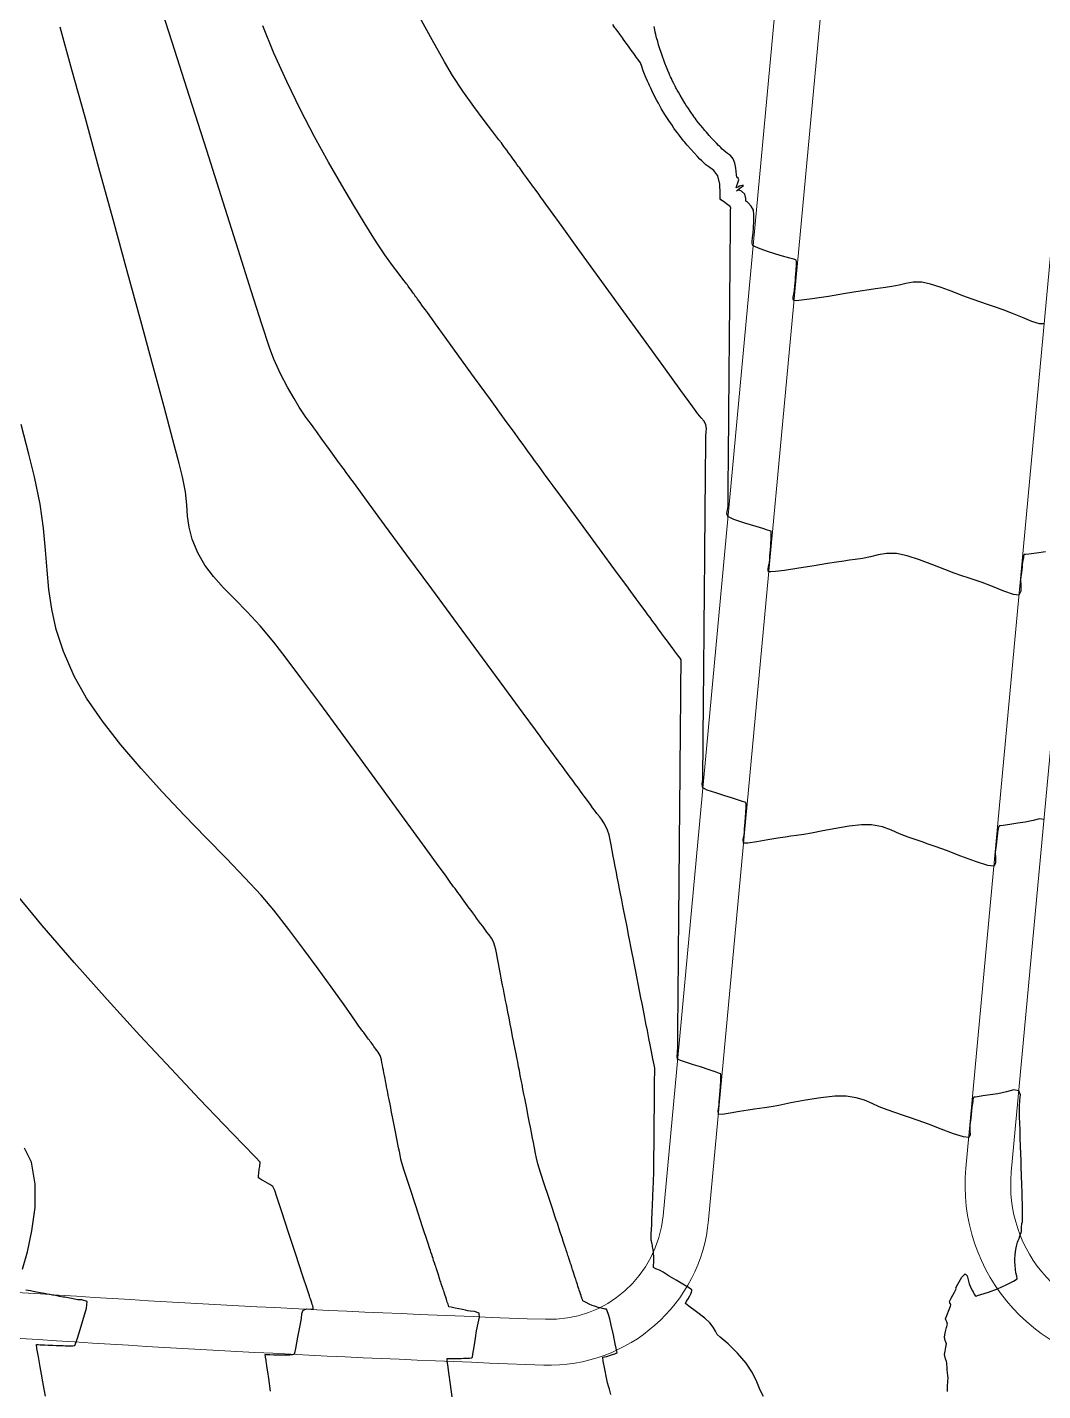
# Model space of a CAD drawing. Header units: millimetres. Extents: x 340454 to 342791, y 6993867 to 6995092.
# Drawn here: x 341503.4 to 341547.8, y 6994503.4 to 6994563.1 of the extents above; entities that cross this region are included whole.
import ezdxf

# ---------------------------------------------------------------- set-up
doc = ezdxf.new("R2010")
doc.units = ezdxf.units.MM
doc.header["$LTSCALE"] = 10
for name, color, linetype in [('T-HM-CURVA_INTERMEDIARIA', 45, 'Continuous'), ('T-HM-CURVA_MESTRA', 20, 'Continuous'), ('URB-Calçadas', 2, 'Continuous'), ('URB-Quadras', 3, 'Continuous')]:
    doc.layers.add(name, color=color, linetype=linetype)

msp = doc.modelspace()

# ---------------------------------------------------------------- linework, layer by layer
at = {"layer": 'T-HM-CURVA_INTERMEDIARIA', "color": 45, "linetype": 'Continuous', "lineweight": -3, "flags": 128}
for points, elevation in [([(341535.587, 6994503.133), (341535.439, 6994503.415), (341535.29, 6994503.766), (341535.101, 6994504.164), (341534.834, 6994504.591), (341534.455, 6994505.031), (341534.036, 6994505.435), (341533.697, 6994505.731), (341533.556, 6994505.848), (341533.523, 6994505.903), (341533.483, 6994505.985), (341533.384, 6994506.165), (341533.244, 6994506.36), (341533.012, 6994506.559), (341532.652, 6994506.829), (341532.32, 6994507.077), (341532.17, 6994507.207), (341532.214, 6994507.303), (341532.291, 6994507.406), (341532.36, 6994507.536), (341532.404, 6994507.623), (341532.433, 6994507.691), (341532.452, 6994507.753), (341532.453, 6994507.805), (341532.403, 6994507.834), (341532.298, 6994507.897), (341532.052, 6994508.046), (341531.759, 6994508.223), (341531.463, 6994508.403), (341531.196, 6994508.565), (341531.028, 6994508.663), (341530.874, 6994508.723), (341530.771, 6994508.779), (341530.768, 6994508.88), (341530.787, 6994508.996), (341530.787, 6994509.157), (341530.785, 6994509.279), (341530.777, 6994509.369), (341530.768, 6994509.464), (341530.757, 6994509.565), (341530.745, 6994509.628), (341530.735, 6994509.681), (341530.723, 6994509.738), (341530.71, 6994509.802), (341530.695, 6994509.874), (341530.678, 6994509.926), (341530.663, 6994509.978), (341530.665, 6994510.05), (341530.669, 6994510.129), (341530.672, 6994510.2), (341530.675, 6994510.27), (341530.682, 6994510.431), (341530.692, 6994510.668), (341530.7, 6994510.856), (341530.705, 6994510.978), (341530.709, 6994511.075), (341530.713, 6994511.154), (341530.715, 6994511.212), (341530.718, 6994511.27), (341530.725, 6994511.441), (341530.733, 6994511.642), (341530.738, 6994511.747), (341530.742, 6994511.853), (341530.749, 6994512.008), (341530.754, 6994512.136), (341530.757, 6994512.203), (341530.76, 6994512.271), (341530.769, 6994512.478), (341530.778, 6994512.693), (341530.782, 6994512.781), (341530.785, 6994512.853), (341530.786, 6994512.906), (341530.786, 6994512.959), (341530.787, 6994513.101), (341530.789, 6994513.272), (341530.79, 6994513.375), (341530.791, 6994513.477), (341530.793, 6994513.703), (341530.796, 6994514.068), (341530.798, 6994514.276), (341530.798, 6994514.349), (341530.799, 6994514.423), (341530.801, 6994514.655), (341530.805, 6994515.058), (341530.807, 6994515.279), (341530.807, 6994515.376), (341530.81, 6994515.616), (341530.813, 6994516.049), (341530.815, 6994516.283), (341530.816, 6994516.334), (341530.818, 6994516.569), (341530.822, 6994517.013), (341530.824, 6994517.286), (341530.828, 6994517.393), (341530.826, 6994517.498), (341530.801, 6994517.643), (341530.747, 6994517.911), (341530.682, 6994518.233), (341530.625, 6994518.526), (341530.57, 6994518.804), (341530.504, 6994519.142), (341530.442, 6994519.46), (341530.392, 6994519.714), (341530.331, 6994520.025), (341530.27, 6994520.336), (341530.222, 6994520.582), (341530.162, 6994520.886), (341530.103, 6994521.188), (341530.056, 6994521.428), (341529.998, 6994521.723), (341529.941, 6994522.018), (341529.895, 6994522.251), (341529.838, 6994522.539), (341529.782, 6994522.826), (341529.738, 6994523.054), (341529.683, 6994523.334), (341529.628, 6994523.613), (341529.584, 6994523.836), (341529.531, 6994524.109), (341529.478, 6994524.381), (341529.435, 6994524.598), (341529.383, 6994524.864), (341529.331, 6994525.13), (341529.289, 6994525.341), (341529.238, 6994525.601), (341529.188, 6994525.86), (341529.147, 6994526.066), (341529.098, 6994526.32), (341529.048, 6994526.572), (341529.009, 6994526.773), (341528.96, 6994527.021), (341528.916, 6994527.279), (341528.882, 6994527.487), (341528.826, 6994527.706), (341528.756, 6994527.91), (341528.686, 6994528.07), (341528.593, 6994528.24), (341528.494, 6994528.393), (341528.402, 6994528.509), (341528.293, 6994528.648), (341528.19, 6994528.788), (341528.108, 6994528.9), (341528.009, 6994529.034), (341527.911, 6994529.167), (341527.833, 6994529.273), (341527.739, 6994529.401), (341527.646, 6994529.527), (341527.572, 6994529.628), (341527.483, 6994529.75), (341527.359, 6994529.918), (341527.239, 6994530.082), (341527.12, 6994530.242), (341527.006, 6994530.398), (341526.893, 6994530.551), (341526.784, 6994530.7), (341526.676, 6994530.846), (341526.572, 6994530.988), (341526.469, 6994531.129), (341526.369, 6994531.264), (341526.27, 6994531.399), (341526.175, 6994531.528), (341526.08, 6994531.657), (341525.989, 6994531.78), (341525.9, 6994531.901), (341525.811, 6994532.022), (341525.602, 6994532.307), (341525.062, 6994533.041), (341524.265, 6994534.125), (341523.285, 6994535.458), (341522.195, 6994536.94), (341521.069, 6994538.471), (341519.981, 6994539.951), (341519.004, 6994541.279), (341518.213, 6994542.355), (341517.68, 6994543.08), (341517.48, 6994543.352), (341517.415, 6994543.441), (341517.355, 6994543.524), (341517.296, 6994543.605), (341517.241, 6994543.681), (341517.189, 6994543.753), (341517.136, 6994543.826), (341516.958, 6994544.07), (341516.592, 6994544.576), (341516.23, 6994545.075), (341516.065, 6994545.302), (341516.033, 6994545.346), (341515.989, 6994545.406), (341515.947, 6994545.464), (341515.909, 6994545.517), (341515.873, 6994545.566), (341515.842, 6994545.61), (341515.789, 6994545.682), (341515.752, 6994545.733), (341515.692, 6994545.809), (341515.558, 6994545.988), (341515.408, 6994546.207), (341515.268, 6994546.429), (341515.038, 6994546.808), (341514.752, 6994547.308), (341514.444, 6994547.891), (341514.149, 6994548.521), (341513.965, 6994549.035), (341513.627, 6994550.062), (341513.16, 6994551.522), (341512.586, 6994553.33), (341511.931, 6994555.404), (341511.217, 6994557.663), (341510.469, 6994560.024), (341509.71, 6994562.403), (341508.965, 6994564.719)], 702), ([(341543.646, 6994503.35), (341543.638, 6994503.426), (341543.645, 6994503.563), (341543.659, 6994503.795), (341543.665, 6994503.95), (341543.657, 6994504.055), (341543.646, 6994504.16), (341543.632, 6994504.316), (341543.621, 6994504.434), (341543.613, 6994504.514), (341543.614, 6994504.602), (341543.599, 6994504.668), (341543.559, 6994504.772), (341543.514, 6994504.965), (341543.533, 6994505.115), (341543.573, 6994505.289), (341543.591, 6994505.439), (341543.545, 6994505.587), (341543.502, 6994505.734), (341543.536, 6994505.921), (341543.602, 6994506.15), (341543.637, 6994506.29), (341543.605, 6994506.405), (341543.574, 6994506.483), (341543.557, 6994506.535), (341543.613, 6994506.679), (341543.716, 6994506.943), (341543.772, 6994507.087), (341543.784, 6994507.136), (341543.767, 6994507.185), (341543.749, 6994507.235), (341543.728, 6994507.294), (341543.805, 6994507.436), (341543.948, 6994507.695), (341544.026, 6994507.836), (341544.005, 6994507.886), (341544.091, 6994508.049), (341544.268, 6994508.346), (341544.42, 6994508.499), (341544.495, 6994508.41), (341544.54, 6994508.231), (341544.586, 6994508.06), (341544.679, 6994507.862), (341544.73, 6994507.762), (341544.757, 6994507.709), (341544.782, 6994507.662), (341544.81, 6994507.616), (341544.857, 6994507.558), (341544.895, 6994507.525), (341544.948, 6994507.548), (341545.093, 6994507.591), (341545.429, 6994507.699), (341545.822, 6994507.847), (341546.208, 6994508.017), (341546.534, 6994508.179), (341546.689, 6994508.286), (341546.679, 6994508.404), (341546.635, 6994508.541), (341546.614, 6994508.686), (341546.599, 6994508.86), (341546.592, 6994509.02), (341546.595, 6994509.173), (341546.604, 6994509.322), (341546.621, 6994509.47), (341546.651, 6994509.644), (341546.678, 6994509.769), (341546.711, 6994509.879), (341546.738, 6994509.959), (341546.772, 6994510.048), (341546.805, 6994510.144), (341546.836, 6994510.238), (341546.862, 6994510.306), (341546.882, 6994510.356), (341546.885, 6994510.524), (341546.889, 6994510.695), (341546.92, 6994510.771), (341546.923, 6994510.897), (341546.926, 6994511.125), (341546.928, 6994511.254), (341546.929, 6994511.307), (341546.93, 6994511.355), (341546.928, 6994511.425), (341546.922, 6994511.591), (341546.916, 6994511.776), (341546.914, 6994511.852), (341546.911, 6994511.928), (341546.907, 6994512.079), (341546.896, 6994512.4), (341546.884, 6994512.783), (341546.87, 6994513.186), (341546.859, 6994513.539), (341546.854, 6994513.697), (341546.851, 6994513.79), (341546.843, 6994514.041), (341546.828, 6994514.494), (341546.82, 6994514.739), (341546.818, 6994514.798), (341546.816, 6994514.852), (341546.81, 6994515.032), (341546.798, 6994515.42), (341546.785, 6994515.805), (341546.81, 6994516.096), (341546.837, 6994516.334), (341546.762, 6994516.507), (341546.544, 6994516.545), (341546.227, 6994516.465), (341545.842, 6994516.375), (341545.515, 6994516.329), (341545.193, 6994516.283), (341544.948, 6994516.248), (341544.849, 6994516.234), (341544.798, 6994516.237), (341544.77, 6994516.171), (341544.756, 6994516.107), (341544.744, 6994516.04), (341544.731, 6994515.958), (341544.72, 6994515.874), (341544.709, 6994515.786), (341544.692, 6994515.631), (341544.657, 6994515.309), (341544.623, 6994515.001), (341544.624, 6994514.774), (341544.63, 6994514.586), (341544.564, 6994514.464), (341544.344, 6994514.491), (341543.907, 6994514.633), (341543.359, 6994514.837), (341542.808, 6994515.047), (341542.358, 6994515.212), (341541.975, 6994515.341), (341541.677, 6994515.442), (341541.379, 6994515.543), (341540.996, 6994515.673), (341540.655, 6994515.808), (341540.339, 6994515.953), (341540.014, 6994516.092), (341539.648, 6994516.206), (341539.209, 6994516.278), (341538.714, 6994516.274), (341538.093, 6994516.204), (341537.425, 6994516.096), (341536.787, 6994515.976), (341536.258, 6994515.871), (341535.917, 6994515.809), (341535.636, 6994515.769), (341535.418, 6994515.738), (341535.2, 6994515.707), (341534.919, 6994515.667), (341534.536, 6994515.604), (341534.121, 6994515.53), (341533.777, 6994515.479), (341533.611, 6994515.481), (341533.599, 6994515.626), (341533.634, 6994515.786), (341533.643, 6994515.903), (341533.652, 6994516.02), (341533.662, 6994516.158), (341533.677, 6994516.352), (341533.691, 6994516.528), (341533.704, 6994516.702), (341533.71, 6994516.786), (341533.716, 6994516.87), (341533.719, 6994516.921), (341533.721, 6994516.972), (341533.724, 6994517.059), (341533.725, 6994517.123), (341533.723, 6994517.189), (341533.715, 6994517.252), (341533.657, 6994517.273), (341533.522, 6994517.318), (341533.208, 6994517.425), (341532.834, 6994517.552), (341532.529, 6994517.647), (341532.211, 6994517.743), (341531.953, 6994517.828), (341531.826, 6994517.893), (341531.809, 6994518.019), (341531.829, 6994518.173), (341531.831, 6994518.456), (341531.835, 6994518.876), (341531.837, 6994519.099), (341531.837, 6994519.15), (341531.838, 6994519.201), (341531.84, 6994519.413), (341531.843, 6994519.801), (341531.845, 6994520.031), (341531.846, 6994520.118), (341531.847, 6994520.204), (341531.849, 6994520.403), (341531.852, 6994520.745), (341531.854, 6994520.968), (341531.855, 6994521.088), (341531.856, 6994521.208), (341531.857, 6994521.397), (341531.86, 6994521.692), (341531.862, 6994521.911), (341531.863, 6994522.061), (341531.865, 6994522.211), (341531.866, 6994522.397), (341531.868, 6994522.646), (341531.87, 6994522.857), (341531.872, 6994523.036), (341531.873, 6994523.215), (341531.875, 6994523.398), (341531.877, 6994523.607), (341531.879, 6994523.807), (341531.881, 6994524.012), (341531.882, 6994524.218), (341531.884, 6994524.394), (341531.885, 6994524.569), (341531.887, 6994524.76), (341531.889, 6994524.925), (341531.89, 6994525.056), (341531.891, 6994525.222), (341531.893, 6994525.392), (341531.894, 6994525.536), (341531.896, 6994525.717), (341531.897, 6994525.902), (341531.899, 6994526.053), (341531.9, 6994526.225), (341531.902, 6994526.387), (341531.903, 6994526.515), (341531.904, 6994526.676), (341531.906, 6994526.868), (341531.907, 6994527.049), (341531.909, 6994527.229), (341531.911, 6994527.433), (341531.913, 6994527.638), (341531.914, 6994527.836), (341531.916, 6994528.045), (341531.918, 6994528.232), (341531.92, 6994528.417), (341531.921, 6994528.602), (341531.923, 6994528.807), (341531.925, 6994529.042), (341531.927, 6994529.236), (341531.928, 6994529.402), (341531.93, 6994529.569), (341531.932, 6994529.782), (341531.934, 6994530.045), (341531.936, 6994530.239), (341531.937, 6994530.388), (341531.938, 6994530.537), (341531.94, 6994530.703), (341531.942, 6994530.947), (341531.945, 6994531.243), (341531.948, 6994531.573), (341531.95, 6994531.87), (341531.952, 6994532.033), (341531.953, 6994532.139), (341531.954, 6994532.246), (341531.956, 6994532.489), (341531.959, 6994532.882), (341531.961, 6994533.103), (341531.962, 6994533.176), (341531.962, 6994533.249), (341531.965, 6994533.5), (341531.969, 6994533.938), (341531.971, 6994534.175), (341531.971, 6994534.253), (341531.974, 6994534.511), (341531.978, 6994534.984), (341531.98, 6994535.249), (341531.983, 6994535.308), (341531.981, 6994535.367), (341531.932, 6994535.438), (341531.822, 6994535.585), (341531.691, 6994535.762), (341531.582, 6994535.91), (341531.49, 6994536.035), (341531.379, 6994536.186), (341531.271, 6994536.332), (341531.185, 6994536.449), (341531.082, 6994536.59), (341530.979, 6994536.73), (341530.897, 6994536.842), (341530.797, 6994536.976), (341530.699, 6994537.11), (341530.621, 6994537.217), (341530.526, 6994537.346), (341530.432, 6994537.474), (341530.357, 6994537.576), (341530.266, 6994537.699), (341530.14, 6994537.871), (341530.017, 6994538.038), (341529.898, 6994538.2), (341529.778, 6994538.363), (341529.601, 6994538.604), (341529.197, 6994539.152), (341528.642, 6994539.908), (341528.008, 6994540.77), (341527.369, 6994541.638), (341526.801, 6994542.411), (341526.375, 6994542.99), (341526.167, 6994543.274), (341526.002, 6994543.5), (341525.871, 6994543.68), (341525.717, 6994543.891), (341525.567, 6994544.099), (341525.447, 6994544.264), (341525.306, 6994544.459), (341525.17, 6994544.646), (341525.062, 6994544.794), (341524.927, 6994544.981), (341524.713, 6994545.275), (341524.256, 6994545.906), (341523.638, 6994546.758), (341522.942, 6994547.716), (341522.253, 6994548.665), (341521.655, 6994549.49), (341521.23, 6994550.076), (341521.062, 6994550.308), (341521.004, 6994550.387), (341520.946, 6994550.467), (341520.876, 6994550.563), (341520.789, 6994550.683), (341520.71, 6994550.792), (341520.637, 6994550.893), (341520.558, 6994551.002), (341520.498, 6994551.085), (341520.447, 6994551.154), (341520.408, 6994551.208), (341520.371, 6994551.26), (341520.33, 6994551.317), (341520.289, 6994551.372), (341520.256, 6994551.418), (341520.221, 6994551.466), (341520.177, 6994551.527), (341520.121, 6994551.604), (341520.067, 6994551.678), (341520.032, 6994551.727), (341519.997, 6994551.775), (341519.965, 6994551.82), (341519.932, 6994551.864), (341519.847, 6994551.971), (341519.635, 6994552.244), (341519.341, 6994552.634), (341519.012, 6994553.093), (341518.692, 6994553.574), (341518.458, 6994553.945), (341518.104, 6994554.514), (341517.653, 6994555.255), (341517.127, 6994556.144), (341516.547, 6994557.155), (341515.938, 6994558.264), (341515.32, 6994559.445), (341514.716, 6994560.673), (341514.149, 6994561.923), (341513.667, 6994563.116)], 701), ([(341547.93, 6994540.102), (341547.534, 6994540.045), (341547.197, 6994539.997), (341547.052, 6994539.977), (341546.994, 6994539.973), (341546.972, 6994539.907), (341546.96, 6994539.852), (341546.947, 6994539.779), (341546.936, 6994539.712), (341546.925, 6994539.63), (341546.914, 6994539.543), (341546.902, 6994539.435), (341546.876, 6994539.191), (341546.843, 6994538.898), (341546.846, 6994538.615), (341546.853, 6994538.369), (341546.768, 6994538.207), (341546.524, 6994538.223), (341546.105, 6994538.372), (341545.616, 6994538.575), (341545.157, 6994538.753), (341544.811, 6994538.87), (341544.543, 6994538.961), (341544.274, 6994539.052), (341543.928, 6994539.169), (341543.52, 6994539.323), (341542.994, 6994539.532), (341542.421, 6994539.749), (341541.87, 6994539.927), (341541.412, 6994540.021), (341540.977, 6994540.024), (341540.612, 6994539.965), (341540.275, 6994539.881), (341539.92, 6994539.809), (341539.6, 6994539.763), (341539.351, 6994539.728), (341539.102, 6994539.692), (341538.782, 6994539.647), (341538.392, 6994539.585), (341537.806, 6994539.488), (341537.139, 6994539.38), (341536.507, 6994539.284), (341536.105, 6994539.232), (341535.903, 6994539.215), (341535.83, 6994539.218), (341535.815, 6994539.224), (341535.796, 6994539.25), (341535.784, 6994539.319), (341535.807, 6994539.448), (341535.844, 6994539.617), (341535.857, 6994539.777), (341535.867, 6994539.917), (341535.877, 6994540.05), (341535.887, 6994540.182), (341535.903, 6994540.389), (341535.914, 6994540.529), (341535.918, 6994540.596), (341535.921, 6994540.646), (341535.924, 6994540.699), (341535.927, 6994540.792), (341535.928, 6994540.874), (341535.927, 6994540.932), (341535.917, 6994540.999), (341535.865, 6994541.015), (341535.759, 6994541.051), (341535.551, 6994541.12), (341535.269, 6994541.201), (341534.775, 6994541.345), (341534.289, 6994541.505), (341534.03, 6994541.636), (341533.988, 6994541.77), (341534.011, 6994541.916), (341534.034, 6994542.096), (341534.036, 6994542.337), (341534.039, 6994542.67), (341534.042, 6994542.966), (341534.043, 6994543.099), (341534.044, 6994543.197), (341534.046, 6994543.429), (341534.049, 6994543.854), (341534.052, 6994544.103), (341534.052, 6994544.186), (341534.053, 6994544.268), (341534.055, 6994544.486), (341534.058, 6994544.864), (341534.061, 6994545.106), (341534.062, 6994545.224), (341534.063, 6994545.342), (341534.064, 6994545.546), (341534.067, 6994545.871), (341534.069, 6994546.11), (341534.071, 6994546.263), (341534.072, 6994546.416), (341534.074, 6994546.615), (341534.076, 6994546.886), (341534.078, 6994547.113), (341534.08, 6994547.302), (341534.082, 6994547.492), (341534.083, 6994547.684), (341534.085, 6994547.903), (341534.087, 6994548.117), (341534.089, 6994548.279), (341534.09, 6994548.407), (341534.091, 6994548.569), (341534.093, 6994548.749), (341534.094, 6994548.918), (341534.096, 6994549.12), (341534.098, 6994549.314), (341534.099, 6994549.469), (341534.101, 6994549.648), (341534.102, 6994549.818), (341534.104, 6994549.953), (341534.105, 6994550.124), (341534.107, 6994550.335), (341534.109, 6994550.539), (341534.11, 6994550.728), (341534.112, 6994550.927), (341534.114, 6994551.127), (341534.116, 6994551.352), (341534.118, 6994551.611), (341534.12, 6994551.81), (341534.121, 6994551.97), (341534.123, 6994552.131), (341534.125, 6994552.372), (341534.128, 6994552.691), (341534.13, 6994552.893), (341534.131, 6994553.014), (341534.132, 6994553.134), (341534.134, 6994553.38), (341534.137, 6994553.761), (341534.139, 6994553.978), (341534.14, 6994554.058), (341534.141, 6994554.138), (341534.143, 6994554.391), (341534.147, 6994554.828), (341534.149, 6994555.065), (341534.15, 6994555.141), (341534.133, 6994555.213), (341534.026, 6994555.289), (341533.83, 6994555.425), (341533.724, 6994555.5), (341533.694, 6994555.547), (341533.69, 6994555.598), (341533.694, 6994555.786), (341533.677, 6994556.182), (341533.592, 6994556.546), (341533.408, 6994556.778), (341533.196, 6994556.94), (341533.062, 6994557.032), (341532.973, 6994557.117), (341532.884, 6994557.205), (341532.807, 6994557.283), (341532.696, 6994557.397), (341532.565, 6994557.537), (341532.405, 6994557.716), (341532.251, 6994557.894), (341532.175, 6994557.982), (341532.137, 6994558.028), (341532.1, 6994558.074), (341532.033, 6994558.16), (341531.91, 6994558.316), (341531.817, 6994558.437), (341531.742, 6994558.538), (341531.669, 6994558.641), (341531.582, 6994558.766), (341531.439, 6994558.977), (341531.273, 6994559.235), (341531.113, 6994559.503), (341530.985, 6994559.729), (341530.915, 6994559.855), (341530.864, 6994559.951), (341530.814, 6994560.048), (341530.746, 6994560.188), (341530.648, 6994560.39), (341530.597, 6994560.498), (341530.563, 6994560.572), (341530.513, 6994560.691), (341530.411, 6994560.932), (341530.325, 6994561.147), (341530.266, 6994561.332), (341530.204, 6994561.492), (341530.09, 6994561.662), (341530.017, 6994561.75), (341529.965, 6994561.822), (341529.909, 6994561.899), (341529.794, 6994562.058), (341529.677, 6994562.219), (341529.537, 6994562.411), (341529.457, 6994562.522), (341529.411, 6994562.585), (341529.365, 6994562.648), (341529.264, 6994562.788), (341529.166, 6994562.923), (341529.126, 6994562.979), (341529.085, 6994563.035), (341528.986, 6994563.172)], 699), ([(341528.905, 6994503.219), (341528.839, 6994503.445), (341528.795, 6994503.588), (341528.755, 6994503.733), (341528.709, 6994503.953), (341528.635, 6994504.325), (341528.57, 6994504.681), (341528.549, 6994504.849), (341528.627, 6994504.873), (341528.724, 6994504.886), (341528.885, 6994504.934), (341529.019, 6994504.976), (341529.086, 6994504.999), (341529.135, 6994505.023), (341529.177, 6994505.058), (341529.163, 6994505.114), (341529.151, 6994505.172), (341529.135, 6994505.245), (341529.098, 6994505.43), (341529.015, 6994505.828), (341528.924, 6994506.258), (341528.86, 6994506.535), (341528.801, 6994506.724), (341528.745, 6994506.881), (341528.718, 6994506.948), (341528.662, 6994506.956), (341528.61, 6994506.965), (341528.537, 6994506.981), (341528.437, 6994507.005), (341528.345, 6994507.031), (341528.272, 6994507.052), (341528.184, 6994507.081), (341528.094, 6994507.116), (341527.959, 6994507.172), (341527.822, 6994507.24), (341527.736, 6994507.285), (341527.677, 6994507.319), (341527.657, 6994507.376), (341527.639, 6994507.433), (341527.622, 6994507.485), (341527.6, 6994507.553), (341527.576, 6994507.627), (341527.546, 6994507.718), (341527.525, 6994507.782), (341527.505, 6994507.843), (341527.481, 6994507.914), (341527.465, 6994507.963), (341527.444, 6994508.027), (341527.427, 6994508.081), (341527.405, 6994508.147), (341527.383, 6994508.213), (341527.365, 6994508.27), (341527.348, 6994508.32), (341527.316, 6994508.417), (341527.283, 6994508.52), (341527.254, 6994508.607), (341527.231, 6994508.678), (341527.196, 6994508.784), (341527.161, 6994508.889), (341527.141, 6994508.95), (341527.12, 6994509.014), (341527.093, 6994509.097), (341527.063, 6994509.189), (341527.044, 6994509.245), (341527.026, 6994509.3), (341526.986, 6994509.422), (341526.95, 6994509.534), (341526.93, 6994509.594), (341526.893, 6994509.707), (341526.821, 6994509.925), (341526.768, 6994510.086), (341526.73, 6994510.203), (341526.691, 6994510.32), (341526.631, 6994510.505), (341526.563, 6994510.711), (341526.518, 6994510.847), (341526.474, 6994510.984), (341526.412, 6994511.172), (341526.352, 6994511.355), (341526.308, 6994511.488), (341526.264, 6994511.62), (341526.175, 6994511.884), (341526.004, 6994512.392), (341525.824, 6994512.938), (341525.708, 6994513.317), (341525.648, 6994513.564), (341525.609, 6994513.764), (341525.563, 6994514.008), (341525.515, 6994514.251), (341525.478, 6994514.443), (341525.432, 6994514.68), (341525.385, 6994514.916), (341525.349, 6994515.103), (341525.304, 6994515.333), (341525.259, 6994515.561), (341525.223, 6994515.743), (341525.179, 6994515.967), (341525.136, 6994516.189), (341525.101, 6994516.366), (341525.059, 6994516.583), (341525.016, 6994516.799), (341524.983, 6994516.971), (341524.941, 6994517.183), (341524.9, 6994517.393), (341524.867, 6994517.56), (341524.827, 6994517.766), (341524.787, 6994517.971), (341524.755, 6994518.133), (341524.716, 6994518.334), (341524.677, 6994518.533), (341524.646, 6994518.691), (341524.607, 6994518.886), (341524.569, 6994519.081), (341524.539, 6994519.235), (341524.502, 6994519.425), (341524.465, 6994519.614), (341524.435, 6994519.764), (341524.399, 6994519.949), (341524.363, 6994520.134), (341524.334, 6994520.28), (341524.299, 6994520.461), (341524.264, 6994520.64), (341524.236, 6994520.783), (341524.201, 6994520.959), (341524.167, 6994521.134), (341524.14, 6994521.273), (341524.106, 6994521.445), (341524.073, 6994521.616), (341524.046, 6994521.752), (341524.013, 6994521.919), (341523.98, 6994522.086), (341523.954, 6994522.219), (341523.922, 6994522.382), (341523.893, 6994522.552), (341523.871, 6994522.689), (341523.834, 6994522.834), (341523.766, 6994523.023), (341523.68, 6994523.186), (341523.583, 6994523.328), (341523.482, 6994523.455), (341523.386, 6994523.587), (341523.295, 6994523.71), (341523.203, 6994523.835), (341523.117, 6994523.953), (341523.03, 6994524.071), (341522.947, 6994524.183), (341522.865, 6994524.295), (341522.786, 6994524.402), (341522.708, 6994524.509), (341522.633, 6994524.611), (341522.558, 6994524.712), (341522.486, 6994524.81), (341522.415, 6994524.907), (341522.346, 6994525), (341522.278, 6994525.093), (341522.213, 6994525.182), (341522.148, 6994525.27), (341522.085, 6994525.356), (341522.022, 6994525.441), (341521.962, 6994525.523), (341521.903, 6994525.602), (341521.845, 6994525.682), (341521.69, 6994525.895), (341521.277, 6994526.465), (341520.656, 6994527.322), (341519.875, 6994528.396), (341518.985, 6994529.617), (341518.037, 6994530.917), (341517.079, 6994532.225), (341516.161, 6994533.471), (341515.333, 6994534.587), (341514.646, 6994535.502), (341514.149, 6994536.147), (341513.553, 6994536.857), (341512.982, 6994537.473), (341512.445, 6994538.021), (341511.952, 6994538.527), (341511.51, 6994539.017), (341511.13, 6994539.517), (341510.82, 6994540.053), (341510.574, 6994540.654), (341510.442, 6994541.174), (341510.38, 6994541.66), (341510.341, 6994542.16), (341510.282, 6994542.718), (341510.157, 6994543.383), (341510.011, 6994543.958), (341509.734, 6994545.003), (341509.347, 6994546.444), (341508.872, 6994548.204), (341508.328, 6994550.206), (341507.737, 6994552.374), (341507.119, 6994554.634), (341506.496, 6994556.907), (341505.888, 6994559.119), (341505.315, 6994561.193), (341504.799, 6994563.053)], 703), ([(341547.869, 6994550.079), (341547.672, 6994550.078), (341547.335, 6994550.183), (341546.919, 6994550.35), (341546.48, 6994550.532), (341546.079, 6994550.685), (341545.695, 6994550.815), (341545.396, 6994550.916), (341545.097, 6994551.018), (341544.714, 6994551.148), (341544.307, 6994551.299), (341543.841, 6994551.484), (341543.359, 6994551.667), (341542.902, 6994551.815), (341542.514, 6994551.893), (341542.133, 6994551.895), (341541.815, 6994551.843), (341541.52, 6994551.77), (341541.209, 6994551.707), (341540.93, 6994551.667), (341540.712, 6994551.636), (341540.494, 6994551.605), (341540.215, 6994551.565), (341539.823, 6994551.503), (341539.183, 6994551.397), (341538.433, 6994551.275), (341537.713, 6994551.166), (341537.251, 6994551.106), (341537.018, 6994551.086), (341536.934, 6994551.089), (341536.916, 6994551.095), (341536.901, 6994551.113), (341536.885, 6994551.158), (341536.886, 6994551.242), (341536.916, 6994551.372), (341536.95, 6994551.532), (341536.964, 6994551.728), (341536.975, 6994551.866), (341536.984, 6994551.982), (341536.992, 6994552.098), (341537.006, 6994552.274), (341537.015, 6994552.401), (341537.019, 6994552.459), (341537.022, 6994552.508), (341537.025, 6994552.563), (341537.029, 6994552.656), (341537.03, 6994552.745), (341537.028, 6994552.799), (341537.02, 6994552.866), (341536.963, 6994552.887), (341536.91, 6994552.905), (341536.735, 6994552.953), (341536.315, 6994553.072), (341535.805, 6994553.227), (341535.436, 6994553.354), (341535.233, 6994553.439), (341535.152, 6994553.487), (341535.132, 6994553.507), (341535.112, 6994553.539), (341535.089, 6994553.601), (341535.084, 6994553.696), (341535.109, 6994553.835), (341535.136, 6994554.045), (341535.147, 6994554.277), (341535.164, 6994554.569), (341535.169, 6994554.85), (341535.145, 6994555.049), (341535.049, 6994555.221), (341534.933, 6994555.353), (341534.874, 6994555.408), (341534.82, 6994555.446), (341534.818, 6994555.565), (341534.771, 6994555.755), (341534.627, 6994555.879), (341534.517, 6994555.93), (341534.456, 6994555.908), (341534.405, 6994555.891), (341534.557, 6994556.015), (341534.712, 6994556.135), (341534.647, 6994556.132), (341534.598, 6994556.118), (341534.542, 6994556.1), (341534.46, 6994556.059), (341534.385, 6994556.026), (341534.399, 6994556.072), (341534.422, 6994556.124), (341534.468, 6994556.25), (341534.511, 6994556.371), (341534.475, 6994556.444), (341534.417, 6994556.496), (341534.409, 6994556.591), (341534.393, 6994556.742), (341534.375, 6994556.886), (341534.338, 6994557.099), (341534.265, 6994557.297), (341534.144, 6994557.437), (341534.014, 6994557.535), (341533.932, 6994557.591), (341533.851, 6994557.663), (341533.783, 6994557.725), (341533.719, 6994557.785), (341533.67, 6994557.833), (341533.62, 6994557.882), (341533.525, 6994557.98), (341533.42, 6994558.087), (341533.374, 6994558.135), (341533.327, 6994558.184), (341533.211, 6994558.315), (341533.086, 6994558.456), (341533.02, 6994558.532), (341532.97, 6994558.589), (341532.924, 6994558.645), (341532.83, 6994558.762), (341532.728, 6994558.892), (341532.685, 6994558.947), (341532.642, 6994559.003), (341532.592, 6994559.069), (341532.551, 6994559.125), (341532.506, 6994559.188), (341532.4, 6994559.344), (341532.269, 6994559.539), (341532.205, 6994559.633), (341532.143, 6994559.729), (341532.038, 6994559.906), (341531.933, 6994560.088), (341531.863, 6994560.208), (341531.814, 6994560.294), (341531.782, 6994560.354), (341531.755, 6994560.405), (341531.721, 6994560.47), (341531.664, 6994560.586), (341531.596, 6994560.724), (341531.553, 6994560.813), (341531.521, 6994560.88), (341531.49, 6994560.948), (341531.456, 6994561.03), (341531.404, 6994561.154), (341531.34, 6994561.303), (341531.268, 6994561.477), (341531.222, 6994561.607), (341531.178, 6994561.737), (341531.102, 6994561.953), (341531.048, 6994562.106), (341531.019, 6994562.199), (341530.994, 6994562.291), (341530.956, 6994562.431), (341530.91, 6994562.594), (341530.87, 6994562.741), (341530.847, 6994562.841), (341530.826, 6994562.941), (341530.794, 6994563.082)], 698), ([(341521.957, 6994503.12), (341521.883, 6994503.655), (341521.811, 6994504.18), (341521.765, 6994504.516), (341521.743, 6994504.68), (341521.736, 6994504.734), (341521.735, 6994504.742), (341521.736, 6994504.748), (341521.742, 6994504.774), (341521.747, 6994504.791), (341521.868, 6994504.794), (341522.096, 6994504.797), (341522.229, 6994504.798), (341522.289, 6994504.799), (341522.349, 6994504.8), (341522.454, 6994504.802), (341522.548, 6994504.804), (341522.609, 6994504.805), (341522.667, 6994504.809), (341522.718, 6994504.813), (341522.8, 6994504.826), (341522.848, 6994504.85), (341522.869, 6994504.984), (341522.917, 6994505.301), (341522.974, 6994505.683), (341523.024, 6994506.007), (341523.096, 6994506.334), (341523.159, 6994506.604), (341523.146, 6994506.776), (341522.937, 6994506.855), (341522.742, 6994506.861), (341522.639, 6994506.883), (341522.536, 6994506.905), (341522.413, 6994506.931), (341522.252, 6994506.966), (341522.093, 6994506.998), (341521.91, 6994507.035), (341521.815, 6994507.059), (341521.793, 6994507.116), (341521.778, 6994507.173), (341521.747, 6994507.266), (341521.729, 6994507.32), (341521.707, 6994507.388), (341521.679, 6994507.475), (341521.652, 6994507.555), (341521.624, 6994507.64), (341521.602, 6994507.709), (341521.584, 6994507.765), (341521.561, 6994507.833), (341521.523, 6994507.949), (341521.484, 6994508.067), (341521.458, 6994508.148), (341521.441, 6994508.199), (341521.424, 6994508.25), (341521.397, 6994508.332), (341521.372, 6994508.411), (341521.328, 6994508.542), (341521.285, 6994508.676), (341521.256, 6994508.761), (341521.239, 6994508.814), (341521.22, 6994508.872), (341521.186, 6994508.975), (341521.149, 6994509.089), (341521.124, 6994509.165), (341521.099, 6994509.241), (341521.065, 6994509.344), (341521.031, 6994509.447), (341521.007, 6994509.52), (341520.983, 6994509.594), (341520.891, 6994509.873), (341520.667, 6994510.549), (341520.377, 6994511.429), (341520.085, 6994512.318), (341519.854, 6994513.024), (341519.749, 6994513.351), (341519.711, 6994513.519), (341519.68, 6994513.686), (341519.647, 6994513.852), (341519.616, 6994514.011), (341519.584, 6994514.172), (341519.554, 6994514.327), (341519.523, 6994514.484), (341519.494, 6994514.635), (341519.464, 6994514.787), (341519.435, 6994514.933), (341519.406, 6994515.081), (341519.378, 6994515.224), (341519.35, 6994515.367), (341519.323, 6994515.507), (341519.295, 6994515.646), (341519.269, 6994515.782), (341519.242, 6994515.917), (341519.216, 6994516.049), (341519.191, 6994516.182), (341519.165, 6994516.31), (341519.14, 6994516.439), (341519.116, 6994516.564), (341519.091, 6994516.69), (341519.067, 6994516.812), (341519.043, 6994516.934), (341519.02, 6994517.054), (341518.996, 6994517.173), (341518.973, 6994517.289), (341518.951, 6994517.405), (341518.928, 6994517.519), (341518.906, 6994517.632), (341518.885, 6994517.743), (341518.863, 6994517.861), (341518.842, 6994517.962), (341518.806, 6994518.053), (341518.767, 6994518.133), (341518.72, 6994518.2), (341518.671, 6994518.263), (341518.625, 6994518.326), (341518.58, 6994518.387), (341518.537, 6994518.446), (341518.494, 6994518.504), (341518.453, 6994518.561), (341518.412, 6994518.616), (341518.373, 6994518.669), (341518.334, 6994518.722), (341518.296, 6994518.773), (341518.26, 6994518.823), (341518.224, 6994518.872), (341518.189, 6994518.919), (341518.154, 6994518.966), (341518.121, 6994519.012), (341518.088, 6994519.056), (341518.056, 6994519.1), (341518.025, 6994519.142), (341517.994, 6994519.184), (341517.964, 6994519.225), (341517.935, 6994519.265), (341517.878, 6994519.342), (341517.787, 6994519.473), (341517.536, 6994519.831), (341517.152, 6994520.374), (341516.661, 6994521.06), (341516.089, 6994521.849), (341515.462, 6994522.699), (341514.807, 6994523.567), (341514.149, 6994524.413), (341513.592, 6994525.067), (341512.89, 6994525.826), (341512.075, 6994526.671), (341511.18, 6994527.589), (341510.238, 6994528.562), (341509.281, 6994529.573), (341508.342, 6994530.608), (341507.454, 6994531.65), (341506.649, 6994532.682), (341505.96, 6994533.689), (341505.42, 6994534.654), (341504.951, 6994535.733), (341504.633, 6994536.7), (341504.43, 6994537.592), (341504.308, 6994538.445), (341504.232, 6994539.294), (341504.166, 6994540.176), (341504.076, 6994541.128), (341503.926, 6994542.184), (341503.683, 6994543.383), (341503.433, 6994544.375), (341503.087, 6994545.669)], 704), ([(341503.152, 6994508.705), (341503.365, 6994509.461), (341503.567, 6994510.383), (341503.701, 6994511.395), (341503.713, 6994512.42), (341503.546, 6994513.383), (341503.241, 6994514.005)], 706), ([(341504.155, 6994503.149), (341504.102, 6994503.453), (341504.047, 6994503.775), (341503.989, 6994504.105), (341503.932, 6994504.432), (341503.851, 6994504.871), (341503.781, 6994505.238), (341503.76, 6994505.401), (341503.845, 6994505.404), (341503.923, 6994505.395), (341503.985, 6994505.392), (341504.114, 6994505.387), (341504.279, 6994505.381), (341504.379, 6994505.377), (341504.479, 6994505.374), (341504.619, 6994505.369), (341504.825, 6994505.361), (341504.937, 6994505.357), (341505.024, 6994505.354), (341505.116, 6994505.352), (341505.168, 6994505.351), (341505.246, 6994505.352), (341505.303, 6994505.353), (341505.36, 6994505.355), (341505.441, 6994505.364), (341505.479, 6994505.429), (341505.503, 6994505.516), (341505.539, 6994505.647), (341505.626, 6994505.915), (341505.795, 6994506.45), (341505.949, 6994506.992), (341505.988, 6994507.285), (341505.756, 6994507.365), (341505.57, 6994507.364), (341505.498, 6994507.378), (341505.3, 6994507.415), (341505.083, 6994507.456), (341505.004, 6994507.471), (341504.925, 6994507.485), (341504.779, 6994507.513), (341504.596, 6994507.547), (341504.472, 6994507.57), (341504.35, 6994507.593), (341504.23, 6994507.615), (341504.11, 6994507.638), (341503.922, 6994507.672), (341503.771, 6994507.7), (341503.697, 6994507.714), (341503.623, 6994507.728), (341503.498, 6994507.751), (341503.295, 6994507.788)], 706)]:
    msp.add_lwpolyline(points, dxfattribs=dict(at, elevation=elevation))
at = {"layer": 'T-HM-CURVA_MESTRA', "color": 20, "linetype": 'Continuous', "lineweight": -3, "flags": 128}
for points, elevation in [([(341547.864, 6994528.378), (341547.67, 6994528.412), (341547.388, 6994528.341), (341547.046, 6994528.262), (341546.722, 6994528.215), (341546.363, 6994528.164), (341546.072, 6994528.123), (341545.95, 6994528.105), (341545.9, 6994528.109), (341545.871, 6994528.039), (341545.858, 6994527.978), (341545.845, 6994527.908), (341545.834, 6994527.835), (341545.822, 6994527.752), (341545.812, 6994527.665), (341545.798, 6994527.535), (341545.767, 6994527.254), (341545.733, 6994526.95), (341545.735, 6994526.69), (341545.741, 6994526.475), (341545.666, 6994526.336), (341545.4, 6994526.372), (341544.872, 6994526.544), (341544.224, 6994526.783), (341543.601, 6994527.022), (341543.143, 6994527.19), (341542.799, 6994527.307), (341542.53, 6994527.398), (341542.262, 6994527.489), (341541.918, 6994527.605), (341541.54, 6994527.759), (341541.184, 6994527.921), (341540.793, 6994528.062), (341540.31, 6994528.15), (341539.873, 6994528.147), (341539.331, 6994528.087), (341538.746, 6994527.991), (341538.18, 6994527.885), (341537.694, 6994527.789), (341537.35, 6994527.728), (341537.029, 6994527.682), (341536.779, 6994527.647), (341536.529, 6994527.611), (341536.209, 6994527.565), (341535.771, 6994527.492), (341535.298, 6994527.407), (341534.905, 6994527.347), (341534.713, 6994527.352), (341534.697, 6994527.516), (341534.739, 6994527.702), (341534.749, 6994527.835), (341534.76, 6994527.968), (341534.77, 6994528.109), (341534.782, 6994528.267), (341534.8, 6994528.504), (341534.812, 6994528.658), (341534.817, 6994528.733), (341534.82, 6994528.783), (341534.823, 6994528.836), (341534.826, 6994528.927), (341534.826, 6994529), (341534.825, 6994529.06), (341534.816, 6994529.126), (341534.767, 6994529.143), (341534.673, 6994529.175), (341534.454, 6994529.248), (341534.192, 6994529.336), (341533.898, 6994529.424), (341533.493, 6994529.543), (341533.122, 6994529.665), (341532.928, 6994529.764), (341532.901, 6994529.925), (341532.931, 6994530.126), (341532.934, 6994530.442), (341532.938, 6994530.863), (341532.94, 6994531.077), (341532.94, 6994531.15), (341532.941, 6994531.232), (341532.943, 6994531.469), (341532.947, 6994531.905), (341532.949, 6994532.154), (341532.95, 6994532.225), (341532.95, 6994532.296), (341532.952, 6994532.519), (341532.956, 6994532.915), (341532.958, 6994533.157), (341532.959, 6994533.259), (341532.96, 6994533.362), (341532.962, 6994533.572), (341532.965, 6994533.923), (341532.967, 6994534.161), (341532.968, 6994534.294), (341532.969, 6994534.428), (341532.971, 6994534.629), (341532.974, 6994534.929), (341532.976, 6994535.164), (341532.977, 6994535.33), (341532.979, 6994535.496), (341532.981, 6994535.696), (341532.983, 6994535.948), (341532.985, 6994536.167), (341532.987, 6994536.366), (341532.988, 6994536.565), (341532.99, 6994536.755), (341532.992, 6994536.961), (341532.994, 6994537.171), (341532.995, 6994537.337), (341532.996, 6994537.469), (341532.998, 6994537.635), (341532.999, 6994537.814), (341533.001, 6994537.975), (341533.003, 6994538.174), (341533.004, 6994538.371), (341533.006, 6994538.528), (341533.007, 6994538.707), (341533.009, 6994538.875), (341533.01, 6994539.009), (341533.012, 6994539.178), (341533.013, 6994539.387), (341533.015, 6994539.591), (341533.017, 6994539.779), (341533.019, 6994539.98), (341533.02, 6994540.181), (341533.022, 6994540.403), (341533.025, 6994540.654), (341533.026, 6994540.854), (341533.028, 6994541.019), (341533.029, 6994541.185), (341533.031, 6994541.423), (341533.034, 6994541.729), (341533.036, 6994541.929), (341533.037, 6994542.059), (341533.038, 6994542.188), (341533.04, 6994542.43), (341533.044, 6994542.794), (341533.045, 6994543.007), (341533.046, 6994543.099), (341533.047, 6994543.192), (341533.049, 6994543.44), (341533.053, 6994543.856), (341533.055, 6994544.085), (341533.055, 6994544.14), (341533.056, 6994544.195), (341533.058, 6994544.405), (341533.062, 6994544.82), (341533.065, 6994545.164), (341533.08, 6994545.343), (341533.096, 6994545.487), (341533.069, 6994545.652), (341532.985, 6994545.817), (341532.864, 6994545.959), (341532.717, 6994546.137), (341532.495, 6994546.443), (341531.973, 6994547.162), (341531.227, 6994548.191), (341530.331, 6994549.425), (341529.362, 6994550.76), (341528.396, 6994552.093), (341527.506, 6994553.318), (341526.77, 6994554.333), (341526.262, 6994555.033), (341526.059, 6994555.313), (341525.927, 6994555.495), (341525.86, 6994555.587), (341525.828, 6994555.631), (341525.748, 6994555.742), (341525.589, 6994555.961), (341525.475, 6994556.118), (341525.373, 6994556.259), (341525.327, 6994556.321), (341525.291, 6994556.372), (341525.208, 6994556.485), (341525.087, 6994556.652), (341524.993, 6994556.782), (341524.932, 6994556.865), (341524.9, 6994556.91), (341524.868, 6994556.954), (341524.797, 6994557.052), (341524.728, 6994557.148), (341524.671, 6994557.226), (341524.601, 6994557.322), (341524.535, 6994557.414), (341524.496, 6994557.467), (341524.432, 6994557.555), (341524.345, 6994557.675), (341524.283, 6994557.76), (341524.224, 6994557.841), (341524.169, 6994557.918), (341524.113, 6994557.995), (341524.004, 6994558.132), (341523.737, 6994558.473), (341523.356, 6994558.971), (341522.906, 6994559.58), (341522.431, 6994560.252), (341521.976, 6994560.94), (341521.627, 6994561.534), (341521.082, 6994562.508), (341520.388, 6994563.772)], 700), ([(341514.008, 6994503.365), (341513.93, 6994503.918), (341513.888, 6994504.208), (341513.852, 6994504.461), (341513.832, 6994504.599), (341513.823, 6994504.66), (341513.814, 6994504.722), (341513.795, 6994504.849), (341513.78, 6994504.963), (341513.843, 6994504.963), (341513.979, 6994504.962), (341514.147, 6994504.96), (341514.242, 6994504.96), (341514.337, 6994504.959), (341514.548, 6994504.958), (341514.728, 6994504.957), (341514.793, 6994504.957), (341514.86, 6994504.959), (341514.913, 6994504.962), (341514.974, 6994504.967), (341515.027, 6994504.976), (341515.071, 6994505.021), (341515.114, 6994505.238), (341515.208, 6994505.722), (341515.308, 6994506.236), (341515.368, 6994506.543), (341515.379, 6994506.757), (341515.44, 6994506.915), (341515.593, 6994506.962), (341515.775, 6994506.958), (341515.87, 6994506.955), (341515.869, 6994507.025), (341515.855, 6994507.101), (341515.835, 6994507.164), (341515.813, 6994507.227), (341515.782, 6994507.321), (341515.756, 6994507.403), (341515.734, 6994507.468), (341515.711, 6994507.538), (341515.628, 6994507.793), (341515.414, 6994508.447), (341515.121, 6994509.34), (341514.801, 6994510.315), (341514.506, 6994511.213), (341514.288, 6994511.876), (341514.198, 6994512.146), (341514.159, 6994512.237), (341514.109, 6994512.32), (341513.98, 6994512.404), (341513.775, 6994512.523), (341513.666, 6994512.585), (341513.615, 6994512.615), (341513.567, 6994512.644), (341513.522, 6994512.671), (341513.478, 6994512.697), (341513.475, 6994512.752), (341513.481, 6994512.807), (341513.491, 6994512.892), (341513.499, 6994512.956), (341513.507, 6994513.027), (341513.513, 6994513.078), (341513.544, 6994513.19), (341513.549, 6994513.383), (341513.349, 6994513.599), (341512.804, 6994514.166), (341511.969, 6994515.032), (341510.9, 6994516.148), (341509.653, 6994517.465), (341508.285, 6994518.932), (341506.851, 6994520.501), (341505.409, 6994522.121), (341504.013, 6994523.742), (341502.72, 6994525.316)], 705)]:
    msp.add_lwpolyline(points, dxfattribs=dict(at, elevation=elevation))
at = {"layer": 'URB-Calçadas', "lineweight": 0}
for points in [[(341475.087, 6994582.008), (341468.659, 6994515.739, 0.464136), (341475.47, 6994508.045, 0.000035), (341475.47, 6994508.045, 0.017495), (341525.968, 6994504.509, 0.397404), (341533.182, 6994510.858), (341539.056, 6994574.077)], [(341549.964, 6994572.578), (341544.441, 6994513.129, 0.441915), (341552.414, 6994504.389), (341573.451, 6994504.41, -2.636759), (341572.626, 6994493.167, -0.012632), (341474.754, 6994497.063, 0.571181), (341474.754, 6994497.063, 0.423438), (341466.244, 6994490.841), (341461.414, 6994441.05, 0.451996), (341468.35, 6994432.344, 0.01745), (341608.104, 6994427.975, 0.093596), (341651.192, 6994436.869, 0.2812), (341724.28, 6994553.693)]]:
    msp.add_lwpolyline(points, format="xyb", dxfattribs=at)
at = {"layer": 'URB-Quadras', "color": 252, "lineweight": 0}
msp.add_lwpolyline([(341477.576, 6994581.767), (341471.147, 6994515.498, 0.411783), (341475.6, 6994510.043, 0.017523), (341526.038, 6994506.508, 0.397404), (341531.191, 6994511.043), (341537.065, 6994574.262)], format="xyb", close=True, dxfattribs=at)
msp.add_lwpolyline([(341551.956, 6994572.393), (341546.432, 6994512.943, 0.441618), (341552.406, 6994506.387), (341572.691, 6994506.387, -0.209608), (341580.681, 6994508.741), (341587.744, 6994508.741)], format="xyb", dxfattribs=at)

doc.saveas('drawing.dxf')
